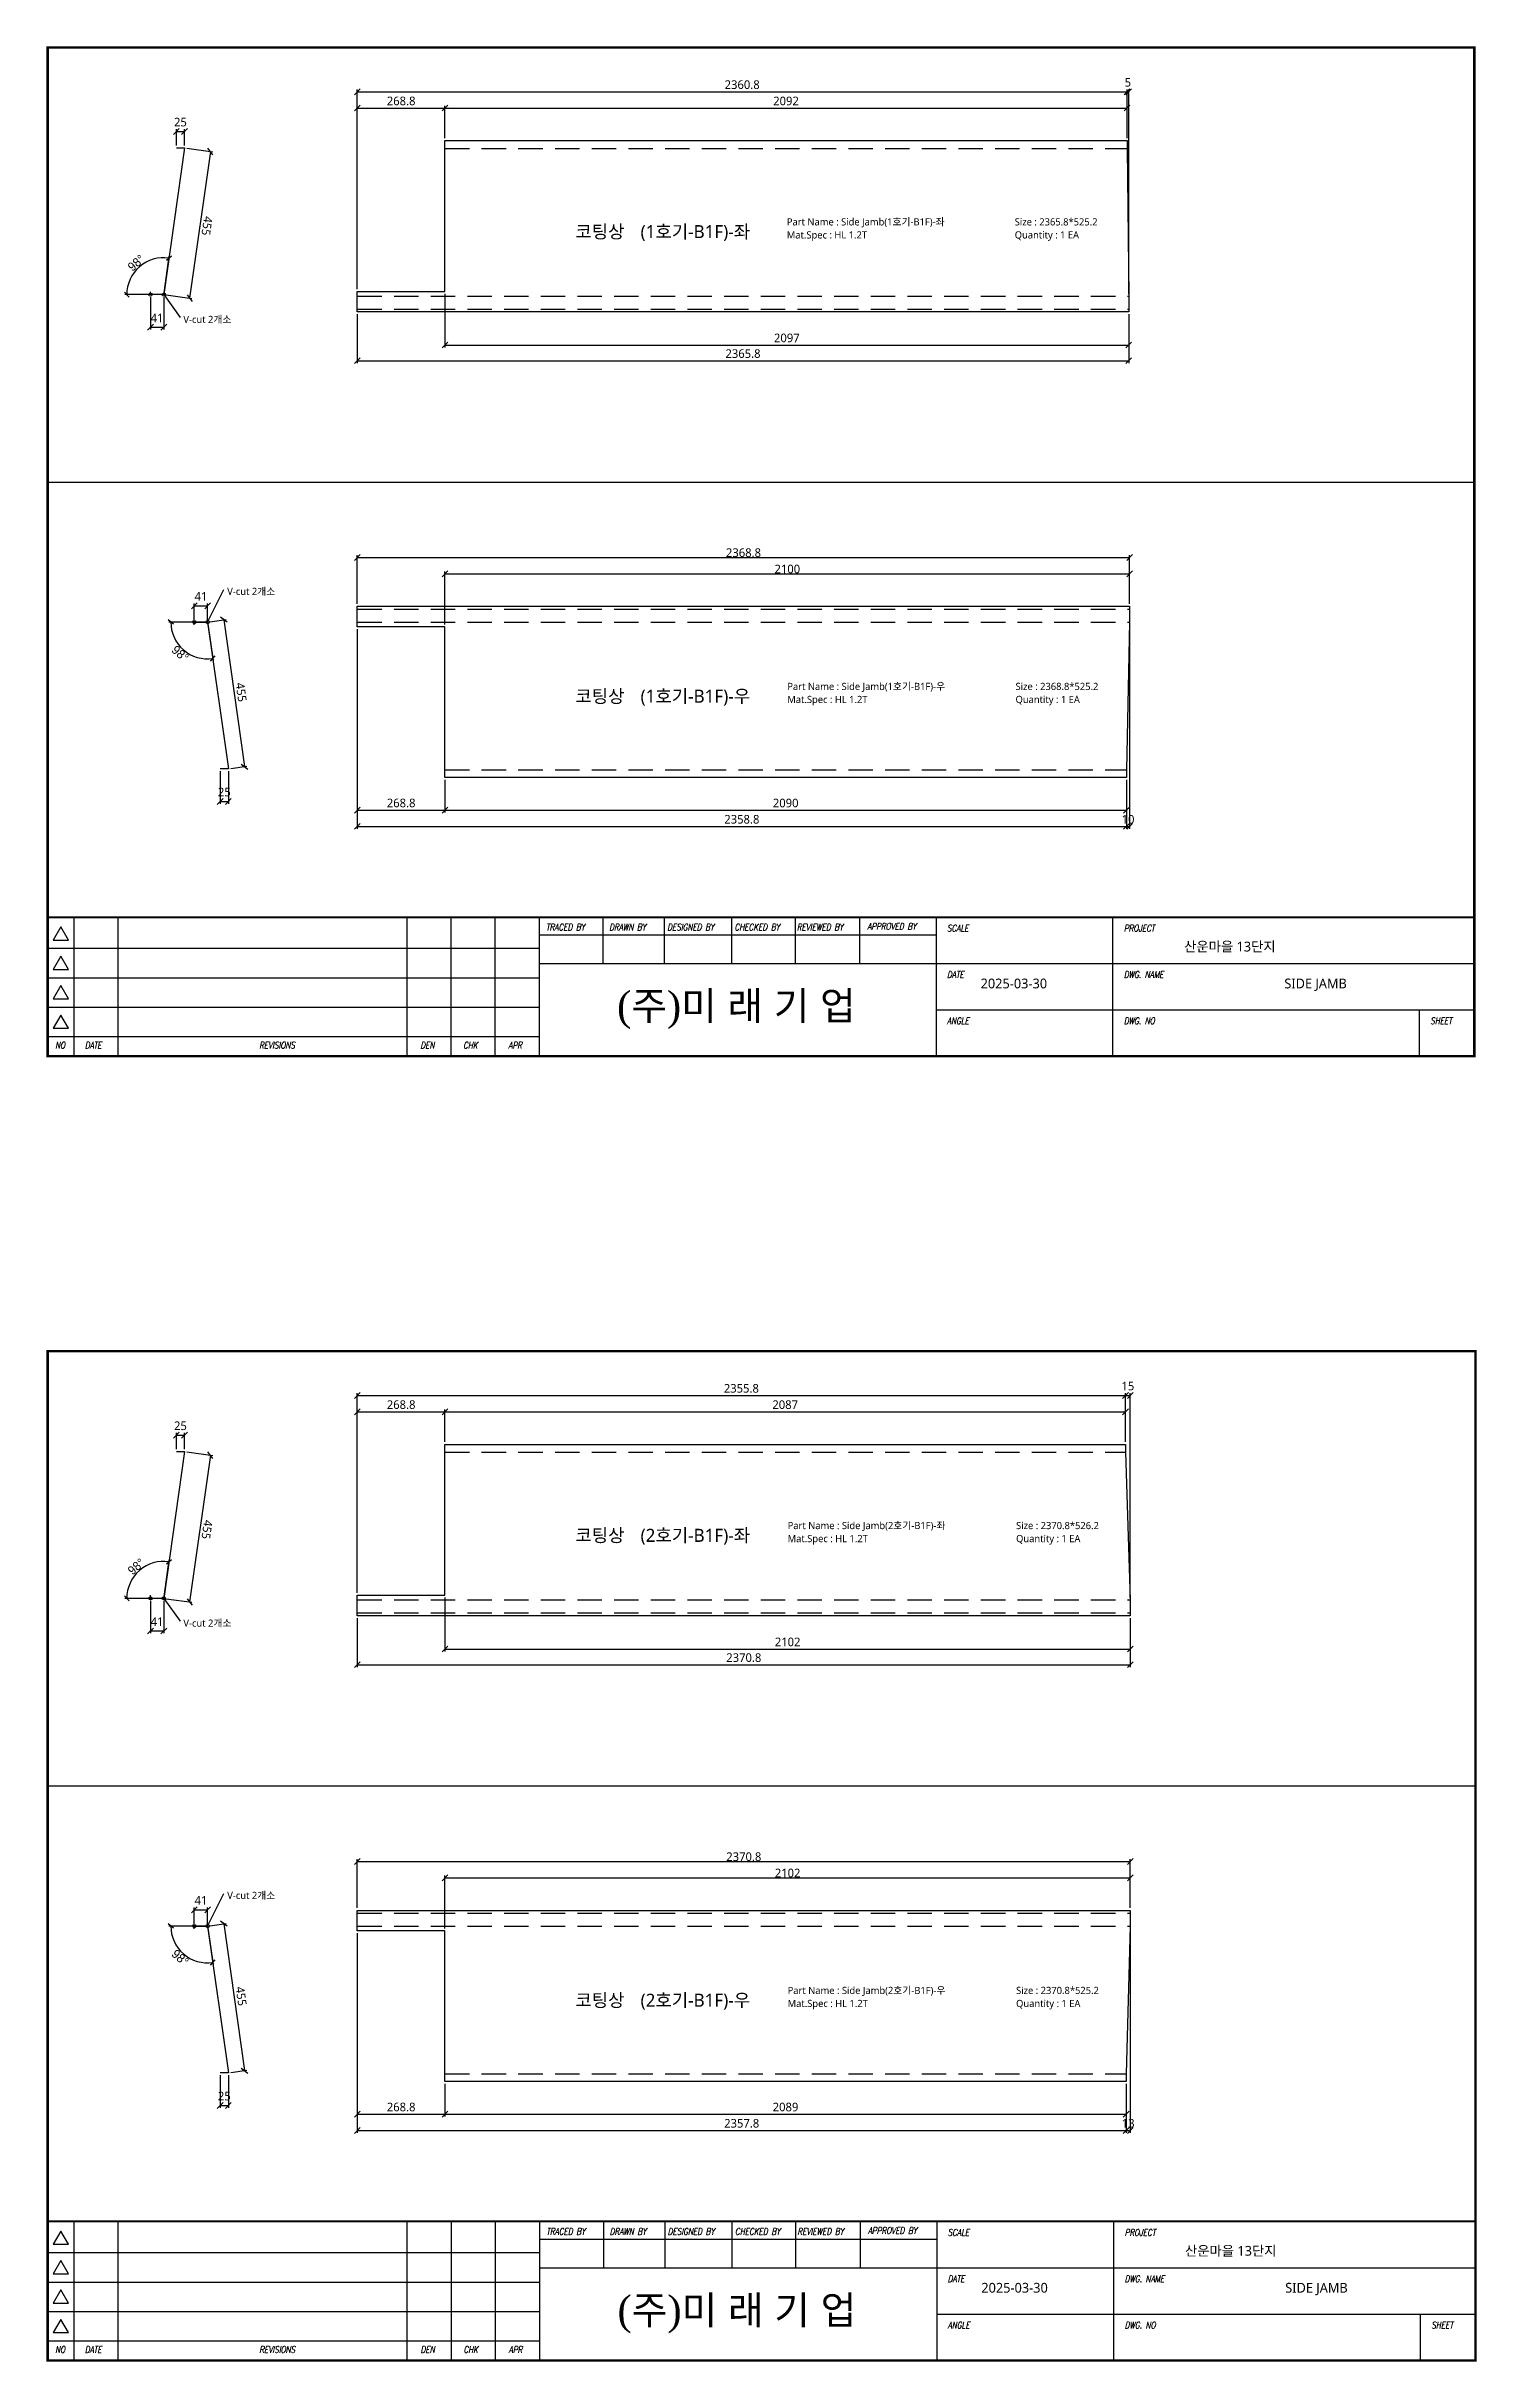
# Model space of a CAD drawing. Extents: x 674 to 10492, y -109346 to 1748.
# Drawn here: x 6046 to 10433, y -13338 to -6234 of the extents above; entities that cross this region are included whole.
import ezdxf
from ezdxf.enums import TextEntityAlignment as Align

# ---------------------------------------------------------------- set-up
doc = ezdxf.new("R2010")
doc.units = 0
doc.header["$LTSCALE"] = 10
doc.header["$MEASUREMENT"] = 0
doc.linetypes.add('DASHED2', pattern=[0.375, 0.25, -0.125])
doc.layers.get('0').update_dxf_attribs({"linetype": 'CONTINUOUS'})
for name, color, linetype in [('22', 8, 'DASHED2'), ('dim', 3, 'CONTINUOUS'), ('FROM', 7, 'CONTINUOUS'), ('레이져', 7, 'CONTINUOUS')]:
    doc.layers.add(name, color=color, linetype=linetype)
doc.styles.add('G1', font='batang.ttc', dxfattribs={"height": 20})
doc.styles.add('ITALICT', font='italict')
doc.styles.add('JKW', font='')
doc.styles.add('MIRAESTYLE', font='gulim.ttc')
doc.styles.add('YCKIM', font='gulim.ttc')
doc.styles.get('JKW').set_extended_font_data('NanumGothic')
doc.dimstyles.new('MIRAE', dxfattribs={"dimscale": 100, "dimtxt": 0.25, "dimasz": 0.15, "dimexe": 0.06, "dimexo": 0.06, "dimgap": 0.07, "dimtad": 1, "dimdec": 1, "dimtxsty": 'YCKIM', "dimblk": 'OBLIQUE', "dimcen": 2.5, "dimclrd": 3, "dimclre": 3, "dimclrt": 256, "dimadec": 1, "dimazin": 3, "dimtfac": 0.5, "dimtix": 1, "dimtmove": 0, "dimatfit": 3, "dimldrblk": 'OBLIQUE'})
doc.dimstyles.get("Standard").update_dxf_attribs({"dimtxt": 2.5, "dimasz": 2.5, "dimexe": 1.25, "dimexo": 0.625, "dimtad": 1, "dimtxsty": 'MIRAESTYLE', "dimcen": 2.5, "dimazin": 3, "dimtfac": 1, "dimtmove": 0, "dimatfit": 3})
doc.dimstyles.new('미래', dxfattribs={"dimscale": 120, "dimtxt": 0.2, "dimasz": 0.15, "dimexe": 0.06, "dimexo": 0.06, "dimgap": 0.07, "dimtad": 1, "dimdec": 1, "dimlfac": -1, "dimtxsty": 'JKW', "dimblk": 'OBLIQUE', "dimcen": 2.5, "dimclrd": 3, "dimclre": 3, "dimclrt": 256, "dimadec": 1, "dimazin": 2, "dimtfac": 0.5, "dimtmove": 1, "dimatfit": 3, "dimarcsym": 1})

# ---------------------------------------------------------------- blocks, each defined once
blk = doc.blocks.new('_OBLIQUE')
at = {"color": 0, "linetype": 'ByBlock'}
blk.add_line((-0.5, -0.5), (0.5, 0.5), dxfattribs=at)
blk = doc.blocks.new('3')
at = {"layer": 'FROM', "color": 7}
blk.add_line((25823.5, 11169), (25823.5, 11496.2), dxfattribs=at)
at = {"layer": 'FROM', "color": 2}
for p, q in [((25885.8, 11169), (25885.8, 11496.2)), ((25989.7, 11169), (25989.7, 11496.2)), ((26670, 11169), (26670, 11496.2)), ((26773.9, 11169), (26773.9, 11496.2)), ((26877.7, 11169), (26877.7, 11496.2)), ((25823.5, 11422.9), (26981.6, 11422.9)), ((25823.5, 11353.6), (26981.6, 11353.6)), ((25823.5, 11284.4), (26981.6, 11284.4)), ((25823.5, 11215.1), (26981.6, 11215.1))]:
    blk.add_line(p, q, dxfattribs=at)
at = {"layer": 'FROM', "color": 0}
for p, q in [((26981.6, 11169), (26981.6, 11496.2)), ((26981.6, 11454.7), (27915.7, 11454.7)), ((27131.3, 11496.2), (27131.3, 11387.2)), ((27276.5, 11387.2), (27276.5, 11496.2)), ((27434, 11496.2), (27434, 11387.2)), ((27583.7, 11496.2), (27583.7, 11387.2)), ((27735.3, 11496.2), (27735.3, 11387.2)), ((27915.7, 11496.2), (27915.7, 11169)), ((28332.2, 11169), (28332.2, 11496.2)), ((26981.6, 11387.2), (29183.5, 11387.2)), ((27915.7, 11278.1), (29183.5, 11278.1))]:
    blk.add_line(p, q, dxfattribs=at)
at = {"layer": 'FROM'}
blk.add_line((29053.7, 11278.1), (29053.7, 11169), dxfattribs=at)
at = {"layer": 'FROM', "color": 0, "const_width": 5.89}
blk.add_lwpolyline([(25823.5, 11169), (29183.5, 11169), (29183.5, 13545), (25823.5, 13545)], close=True, dxfattribs=at)
at = {"layer": 'FROM', "color": 0, "const_width": 4.87}
blk.add_lwpolyline([(25823.5, 11496.2), (29183.5, 11496.2)], dxfattribs=at)
at = {"layer": 'FROM', "color": 2}
for points in [[(25854.7, 11473.5), (25836.7, 11442.3), (25872.7, 11442.3)], [(25854.7, 11404.3), (25836.7, 11373.1), (25872.7, 11373.1)], [(25854.7, 11335), (25836.7, 11303.8), (25872.7, 11303.8)], [(25854.7, 11265.7), (25836.7, 11234.6), (25872.7, 11234.6)]]:
    blk.add_lwpolyline(points, close=True, dxfattribs=at)
at = {"layer": 'FROM', "color": 4, "style": 'ITALICT', "width": 0.8}
for s, height, p in [('TRACED BY', 15.58, (26997.2, 11465)), ('DRAWN BY', 15.58, (27146.3, 11465)), ('DESIGNED BY', 15.583, (27282.8, 11465)), ('CHECKED BY', 15.58, (27441.2, 11465)), ('REVIEWED BY', 15.583, (27587.9, 11465)), ('APPROVED BY', 15.583, (27753.8, 11466.9)), ('SCALE', 15.58, (27941.7, 11462.5)), ('PROJECT', 15.58, (28358.1, 11462.5)), ('DATE', 15.58, (27941.7, 11353.4)), ('DWG. NAME', 15.58, (28358.1, 11353.4)), ('ANGLE', 15.58, (27941.7, 11244.4)), ('DWG. NO', 15.58, (28358.1, 11244.4)), ('SHEET', 15.58, (29079.6, 11244.4)), ('NO', 15.58, (25841.2, 11186.7)), ('DATE', 15.58, (25911.2, 11186.7)), ('REVISIONS', 15.58, (26321.6, 11186.7)), ('DEN', 15.58, (26701.4, 11186.7)), ('CHK', 15.58, (26802.1, 11186.7)), ('APR', 15.58, (26908.6, 11186.7))]:
    blk.add_text(s, height=height, dxfattribs=at).set_placement(p)
blk = doc.blocks.new('side_frame')
at = {"color": 8}
blk.add_line((4556.9, 1833.1), (0, 1833.1), dxfattribs=at)
at = {"xscale": 1.356231088589885, "yscale": 1.356231088589885, "zscale": 1.356231088589885}
blk.add_blockref('3', (-35022.6, -15147.7), dxfattribs=at)
at = {"style": 'G1'}
blk.add_text('(주)미 래 기 업', height=90.59, dxfattribs=at).set_placement((2199.9, 152.1), align=Align.MIDDLE)

msp = doc.modelspace()

# ---------------------------------------------------------------- linework, layer by layer
for p, q in [((6470, -6545), (6406.45, -6995.54)), ((6445, -6545), (6470, -6545)), ((6365.45, -6995.54), (6365.45, -6986.54)), ((6406.45, -6995.54), (6365.45, -6995.54)), ((6500, -8009), (6500, -8000)), ((6500, -8000), (6541, -8000)), ((6541, -8000), (6604.55, -8450.54)), ((6604.55, -8450.54), (6579.55, -8450.54)), ((6470, -10545), (6406.45, -10995.54)), ((6445, -10545), (6470, -10545)), ((6365.45, -10995.54), (6365.45, -10985.54)), ((6406.45, -10995.54), (6365.45, -10995.54)), ((6500, -12010), (6500, -12001)), ((6500, -12001), (6541, -12001)), ((6541, -12001), (6604.55, -12451.54)), ((6604.55, -12451.54), (6579.55, -12451.54))]:
    msp.add_line(p, q)
at = {"color": 6}
for centre in [(6365.45, -6995.54), (6406.45, -6995.54), (6500, -8000), (6541, -8000), (6365.45, -10995.54), (6406.45, -10995.54), (6500, -12001), (6541, -12001)]:
    msp.add_circle(centre, 5, dxfattribs=at)
at = {"layer": '22', "ltscale": 30}
for p, q in [((7268.8, -6546.8), (9360.8, -6546.8)), ((7000, -7000), (9365.8, -7000)), ((7000, -7039.8), (9365.8, -7039.8)), ((7000, -7960.2), (9368.8, -7960.2)), ((7000, -8000), (9368.8, -8000)), ((7268.8, -8453.2), (9358.8, -8453.2)), ((7268.8, -10546.8), (9355.8, -10546.8)), ((7000, -11000), (9370.8, -11000)), ((7000, -11039.8), (9370.8, -11039.8)), ((7000, -11961.2), (9370.8, -11961.2)), ((7000, -12001), (9370.8, -12001)), ((7268.8, -12454.2), (9357.8, -12454.2))]:
    msp.add_line(p, q, dxfattribs=at)
at = {"layer": '레이져'}
for p, q in [((7268.8, -6523), (9360.8, -6523)), ((7268.8, -6546.8), (7268.8, -6523)), ((9360.8, -6523), (9360.8, -6546.8)), ((7268.8, -6985.4), (7268.8, -6546.8)), ((7268.8, -6546.8), (7268.8, -6546.8)), ((9360.8, -6546.8), (9365.8, -7000)), ((7000, -7000), (7000, -6985.4)), ((7000, -6985.4), (7268.8, -6985.4)), ((7000, -7039.8), (7000, -7000)), ((9365.8, -7000), (9365.8, -7039.8)), ((7000, -7048.2), (7000, -7039.8)), ((9365.8, -7048.2), (7000, -7048.2)), ((9365.8, -7039.8), (9365.8, -7048.2)), ((7000, -7951.8), (9368.8, -7951.8)), ((7000, -7960.2), (7000, -7951.8)), ((9368.8, -7951.8), (9368.8, -7960.2)), ((7000, -8000), (7000, -7960.2)), ((7000, -8014.6), (7000, -8000)), ((7268.8, -8014.6), (7000, -8014.6)), ((7268.8, -8453.2), (7268.8, -8014.6)), ((9368.8, -8000), (9358.8, -8453.2)), ((9368.8, -7960.2), (9368.8, -8000)), ((7268.8, -8477), (7268.8, -8453.2)), ((9358.8, -8453.2), (9358.8, -8477)), ((9358.8, -8477), (7268.8, -8477)), ((9358.8, -8477), (9358.8, -8477)), ((7268.8, -10523), (9355.8, -10523)), ((7268.8, -10546.8), (7268.8, -10523)), ((7268.8, -10985.4), (7268.8, -10546.8)), ((7268.8, -10546.8), (7268.8, -10546.8)), ((9355.8, -10523), (9355.8, -10546.8)), ((9355.8, -10546.8), (9370.8, -11000)), ((7000, -11000), (7000, -10985.4)), ((7000, -10985.4), (7268.8, -10985.4)), ((7000, -11039.8), (7000, -11000)), ((9370.8, -11000), (9370.8, -11039.8)), ((7000, -11049.2), (7000, -11039.8)), ((9370.8, -11049.2), (7000, -11049.2)), ((9370.8, -11039.8), (9370.8, -11049.2)), ((7000, -11952.8), (9370.8, -11952.8)), ((7000, -11961.2), (7000, -11952.8)), ((7000, -12001), (7000, -11961.2)), ((7000, -12015.6), (7000, -12001)), ((9370.8, -12001), (9357.8, -12454.2)), ((9370.8, -11952.8), (9370.8, -11961.2)), ((9370.8, -11961.2), (9370.8, -12001)), ((7268.8, -12015.6), (7000, -12015.6)), ((7268.8, -12454.2), (7268.8, -12015.6)), ((7268.8, -12478), (7268.8, -12454.2)), ((9357.8, -12478), (7268.8, -12478)), ((9357.8, -12454.2), (9357.8, -12478)), ((9357.8, -12478), (9357.8, -12478))]:
    msp.add_line(p, q, dxfattribs=at)

# ---------------------------------------------------------------- block references
for p, xscale, yscale in [((6050, -9331.8, 0.96), 0.9602888086642599, 0.9602888086642599), ((6050, -13333.8, 0.96), 0.9610108303249097, 0.9610108303249097)]:
    msp.add_blockref('side_frame', p, dxfattribs=dict(xscale=xscale, yscale=yscale))

# ---------------------------------------------------------------- texts
at = {"style": 'JKW'}
for s, height, p in [('코팅상', 40, (7668.8, -6802.17)), ('Part Name : Side Jamb(1호기-B1F)-좌', 22, (8317.3, -6772.17)), ('Mat.Spec : HL 1.2T ', 22, (8317.3, -6812.17)), ('Size : 2365.8*525.2 ', 22, (9016.3, -6772.17)), ('Quantity : 1 EA ', 22, (9016.3, -6812.17)), ('코팅상', 40, (7668.8, -8227.5)), ('Part Name : Side Jamb(1호기-B1F)-우', 22, (8318.8, -8197.5)), ('Mat.Spec : HL 1.2T ', 22, (8318.8, -8237.5)), ('Size : 2368.8*525.2 ', 22, (9018.8, -8197.5)), ('Quantity : 1 EA ', 22, (9018.8, -8237.5)), ('산운마을 13단지', 30, (9535.85, -8995.7)), ('2025-03-30', 30, (8911.66, -9109.01)), ('SIDE JAMB', 30, (9843.14, -9109.01)), ('코팅상', 40, (7668.8, -10802.17)), ('Part Name : Side Jamb(2호기-B1F)-좌', 22, (8319.8, -10772.17)), ('Size : 2370.8*526.2 ', 22, (9020.47, -10772.17)), ('Mat.Spec : HL 1.2T ', 22, (8319.8, -10812.17)), ('Quantity : 1 EA ', 22, (9020.47, -10812.17)), ('코팅상', 40, (7668.8, -12228.5)), ('Part Name : Side Jamb(2호기-B1F)-우', 22, (8319.8, -12198.5)), ('Size : 2370.8*525.2 ', 22, (9020.47, -12198.5)), ('Mat.Spec : HL 1.2T ', 22, (8319.8, -12238.5)), ('Quantity : 1 EA ', 22, (9020.47, -12238.5)), ('산운마을 13단지', 30, (9538.47, -12997.45)), ('2025-03-30', 30, (8913.81, -13110.85)), ('SIDE JAMB', 30, (9845.99, -13110.85))]:
    msp.add_text(s, height=height, dxfattribs=at).set_placement(p, align=Align.MIDDLE_LEFT)
at = {"char_height": 22, "attachment_point": 1, "style": 'JKW'}
for insert in [(6466.45, -7060.54), (6601, -7895), (6466.45, -11060.54), (6601, -11896)]:
    msp.add_mtext('V-cut 2개소', dxfattribs=dict(at, insert=insert))
at = {"layer": '레이져', "style": 'JKW'}
for s, p in [('(1호기-B1F)-좌', (7868.8, -6802.17)), ('(1호기-B1F)-우', (7868.8, -8227.5)), ('(2호기-B1F)-좌', (7868.8, -10802.17)), ('(2호기-B1F)-우', (7868.8, -12228.5))]:
    msp.add_text(s, height=40, dxfattribs=at).set_placement(p, align=Align.MIDDLE_LEFT)

# ---------------------------------------------------------------- dimensions: what is measured, and where the dimension line sits
for base, line1, line2 in [((6392.09, -6882.9), ((6365.45, -6995.54), (6406.45, -6995.54)), ((6406.45, -6995.54), (6470, -6545))), ((6531.64, -8112.63), ((6541, -8000), (6604.55, -8450.54)), ((6541, -8000), (6500, -8000))), ((6392.09, -10882.9), ((6365.45, -10995.54), (6406.45, -10995.54)), ((6406.45, -10995.54), (6470, -10545))), ((6531.64, -12113.63), ((6541, -12001), (6604.55, -12451.54)), ((6541, -12001), (6500, -12001)))]:
    msp.add_angular_dim_2l(base=base, line1=line1, line2=line2, dimstyle='mirae', override={"dimtxt": 0.27, "dimgap": 0.02, "dimdec": 0, "dimlfac": 1, "dimdsep": 46, "dimclrt": 7}).render()
at = {"layer": 'dim'}
for base, p1, p2, override in [((7000, -6373), (7000, -6985.4), (9360.8, -6523), {"dimtxt": 0.22, "dimgap": 0.07, "dimdec": 1, "dimlfac": 1, "dimdsep": 46, "dimclrt": 7}), ((7000, -6423), (7000, -6985.4), (7268.8, -6523), {"dimtxt": 0.22, "dimgap": 0.07, "dimdec": 1, "dimlfac": 1, "dimdsep": 46, "dimclrt": 7}), ((7268.8, -6423), (7268.8, -6523), (9360.8, -6523), {"dimtxt": 0.22, "dimgap": 0.07, "dimdec": 1, "dimlfac": 1, "dimdsep": 46, "dimclrt": 7}), ((9360.8, -6373), (9360.8, -6523), (9365.8, -7000), {"dimtxt": 0.22, "dimgap": 0.07, "dimdec": 1, "dimlfac": 1, "dimdsep": 46, "dimclrt": 7}), ((6445, -6495), (6445, -6545), (6470, -6545), {"dimtxt": 0.22, "dimgap": 0.07, "dimdec": 1, "dimlfac": 1, "dimdsep": 46, "dimclrt": 7}), ((6365.45, -7095.54), (6365.45, -6995.54), (6406.45, -6995.54), {"dimtxt": 0.22, "dimgap": 0.07, "dimdec": 1, "dimlfac": 1, "dimdsep": 46, "dimclrt": 7}), ((7268.8, -7150), (7268.8, -6985.4), (9365.8, -7048.2), {"dimtxt": 0.22, "dimgap": 0.07, "dimdec": 1, "dimlfac": 1, "dimdsep": 46, "dimclrt": 7}), ((7000, -7198.2), (7000, -7048.2), (9365.8, -7048.2), {"dimtxt": 0.22, "dimgap": 0.07, "dimdec": 1, "dimlfac": 1, "dimdsep": 46, "dimclrt": 7}), ((7000, -7801.8), (7000, -7951.8), (9368.8, -7951.8), {"dimtxt": 0.22, "dimgap": 0.01, "dimdec": 1, "dimlfac": 1, "dimdsep": 46, "dimclrt": 7}), ((7268.8, -7851.8), (7268.8, -8014.6), (9368.8, -7951.8), {"dimtxt": 0.22, "dimgap": 0.01, "dimdec": 1, "dimlfac": 1, "dimdsep": 46, "dimclrt": 7}), ((6500, -7950), (6500, -8000), (6541, -8000), {"dimtxt": 0.22, "dimgap": 0.07, "dimdec": 1, "dimlfac": 1, "dimdsep": 46, "dimclrt": 7}), ((7000, -8577), (7000, -8014.6), (7268.8, -8477), {"dimtxt": 0.22, "dimgap": 0.07, "dimdec": 1, "dimlfac": 1, "dimdsep": 46, "dimclrt": 7}), ((7000, -8627), (7000, -8014.6), (9358.8, -8477), {"dimtxt": 0.22, "dimgap": 0.07, "dimdec": 1, "dimlfac": 1, "dimdsep": 46, "dimclrt": 7}), ((9358.8, -8627), (9358.8, -8477), (9368.8, -8000), {"dimtxt": 0.22, "dimgap": 0.01, "dimdec": 1, "dimlfac": 1, "dimdsep": 46, "dimclrt": 7}), ((6579.55, -8550.54), (6579.55, -8450.54), (6604.55, -8450.54), {"dimtxt": 0.22, "dimgap": 0.07, "dimdec": 1, "dimlfac": 1, "dimdsep": 46, "dimclrt": 7}), ((7268.8, -8577), (7268.8, -8477), (9358.8, -8477), {"dimtxt": 0.22, "dimgap": 0.07, "dimdec": 1, "dimlfac": 1, "dimdsep": 46, "dimclrt": 7}), ((7000, -10373), (7000, -10985.4), (9355.8, -10523), {"dimtxt": 0.22, "dimgap": 0.07, "dimdec": 1, "dimlfac": 1, "dimdsep": 46, "dimclrt": 7}), ((9355.8, -10373), (9355.8, -10523), (9370.8, -11000), {"dimtxt": 0.22, "dimgap": 0.07, "dimdec": 1, "dimlfac": 1, "dimdsep": 46, "dimclrt": 7}), ((7000, -10423), (7000, -10985.4), (7268.8, -10523), {"dimtxt": 0.22, "dimgap": 0.07, "dimdec": 1, "dimlfac": 1, "dimdsep": 46, "dimclrt": 7}), ((7268.8, -10423), (7268.8, -10523), (9355.8, -10523), {"dimtxt": 0.22, "dimgap": 0.07, "dimdec": 1, "dimlfac": 1, "dimdsep": 46, "dimclrt": 7}), ((6445, -10495), (6445, -10545), (6470, -10545), {"dimtxt": 0.22, "dimgap": 0.07, "dimdec": 1, "dimlfac": 1, "dimdsep": 46, "dimclrt": 7}), ((6365.45, -11095.54), (6365.45, -10995.54), (6406.45, -10995.54), {"dimtxt": 0.22, "dimgap": 0.07, "dimdec": 1, "dimlfac": 1, "dimdsep": 46, "dimclrt": 7}), ((7268.8, -11151), (7268.8, -10985.4), (9370.8, -11049.2), {"dimtxt": 0.22, "dimgap": 0.07, "dimdec": 1, "dimlfac": 1, "dimdsep": 46, "dimclrt": 7}), ((7000, -11199.2), (7000, -11049.2), (9370.8, -11049.2), {"dimtxt": 0.22, "dimgap": 0.07, "dimdec": 1, "dimlfac": 1, "dimdsep": 46, "dimclrt": 7}), ((7000, -11802.8), (7000, -11952.8), (9370.8, -11952.8), {"dimtxt": 0.22, "dimgap": 0.01, "dimdec": 1, "dimlfac": 1, "dimdsep": 46, "dimclrt": 7}), ((7268.8, -11852.8), (7268.8, -12015.6), (9370.8, -11952.8), {"dimtxt": 0.22, "dimgap": 0.01, "dimdec": 1, "dimlfac": 1, "dimdsep": 46, "dimclrt": 7}), ((6500, -11951), (6500, -12001), (6541, -12001), {"dimtxt": 0.22, "dimgap": 0.07, "dimdec": 1, "dimlfac": 1, "dimdsep": 46, "dimclrt": 7}), ((9357.8, -12628), (9357.8, -12478), (9370.8, -12001), {"dimtxt": 0.22, "dimgap": 0.01, "dimdec": 1, "dimlfac": 1, "dimdsep": 46, "dimclrt": 7}), ((7000, -12578), (7000, -12015.6), (7268.8, -12478), {"dimtxt": 0.22, "dimgap": 0.07, "dimdec": 1, "dimlfac": 1, "dimdsep": 46, "dimclrt": 7}), ((7000, -12628), (7000, -12015.6), (9357.8, -12478), {"dimtxt": 0.22, "dimgap": 0.07, "dimdec": 1, "dimlfac": 1, "dimdsep": 46, "dimclrt": 7}), ((6579.55, -12551.54), (6579.55, -12451.54), (6604.55, -12451.54), {"dimtxt": 0.22, "dimgap": 0.07, "dimdec": 1, "dimlfac": 1, "dimdsep": 46, "dimclrt": 7}), ((7268.8, -12578), (7268.8, -12478), (9357.8, -12478), {"dimtxt": 0.22, "dimgap": 0.07, "dimdec": 1, "dimlfac": 1, "dimdsep": 46, "dimclrt": 7})]:
    msp.add_linear_dim(base=base, p1=p1, p2=p2, dimstyle='미래', override=override, dxfattribs=at).render()
for base, p1, p2, angle in [((6549.22, -6556.17), (6470, -6545), (6406.45, -6995.54), 261.971111), ((6590.51, -7993.02), (6541, -8000), (6604.55, -8450.54), 278.028889), ((6549.22, -10556.17), (6470, -10545), (6406.45, -10995.54), 261.971111), ((6590.51, -11994.02), (6541, -12001), (6604.55, -12451.54), 278.028889)]:
    msp.add_linear_dim(base=base, p1=p1, p2=p2, angle=angle, dimstyle='미래', override={"dimtxt": 0.22, "dimgap": 0.07, "dimdec": 1, "dimlfac": 1, "dimdsep": 46, "dimclrt": 7}, dxfattribs=at).render()

# ---------------------------------------------------------------- leaders
for points in [[(6406.45, -6995.54), (6456.45, -7065.54)], [(6541, -8000), (6591, -7900)], [(6406.45, -10995.54), (6456.45, -11065.54)], [(6541, -12001), (6591, -11901)]]:
    msp.add_leader(points, dimstyle='Standard', dxfattribs=at)

doc.saveas('drawing.dxf')
